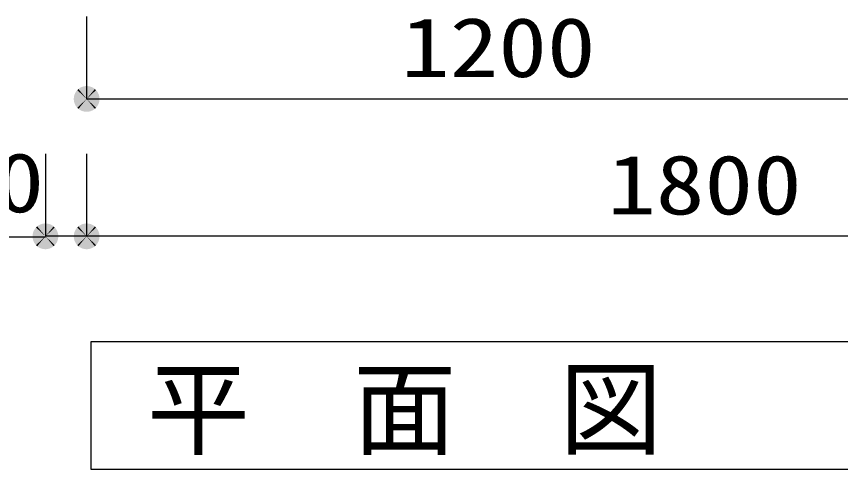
# Model space of a CAD drawing. Units: millimetres, scale not verified. Extents: x -8093 to 8093, y -5792 to 5792.
# Drawn here: x -6405 to -5206, y -942 to -282 of the extents above; entities that cross this region are included whole.
import ezdxf
from ezdxf.enums import TextEntityAlignment as Align

# ---------------------------------------------------------------- set-up
doc = ezdxf.new("R2010")
doc.units = ezdxf.units.MM
doc.header["$LTSCALE"] = 30
doc.layers.add('0-1_00クル-フ-0躯体', color=3, linetype='Continuous', lineweight=25)
doc.layers.add('0-4_00クル-フ-6寸法', color=132, linetype='Continuous', lineweight=25)
doc.styles.add('ＭＳ ゴシック', font='')
doc.styles.get('ＭＳ ゴシック').set_extended_font_data('MS Gothic')

msp = doc.modelspace()

# ---------------------------------------------------------------- linework, layer by layer
at = {"layer": '0-1_00クル-フ-0躯体'}
msp.add_lwpolyline([(-6296.46, -755.5), (-4267.13, -755.5), (-4267.13, -941.81), (-6296.46, -941.81)], close=True, dxfattribs=at)
at = {"layer": '0-4_00クル-フ-6寸法', "color": 4}
for p, q in [((-6302.91, -282.37), (-6302.91, -402.37)), ((-6302.91, -402.37), (-5102.91, -402.37)), ((-6362.91, -482.37), (-6362.91, -602.37)), ((-6302.91, -482.37), (-6302.91, -602.37)), ((-6302.91, -482.37), (-6302.91, -602.37)), ((-6362.91, -603.43), (-6475.84, -603.43)), ((-6302.91, -602.37), (-6362.91, -602.37)), ((-4502.91, -602.37), (-6302.91, -602.37))]:
    msp.add_line(p, q, dxfattribs=at)
at = {"layer": '0-4_00クル-フ-6寸法'}
for points in [[(-6302.91, -402.37), (-6306.42, -383.95), (-6304.08, -383.66)], [(-6302.91, -402.37), (-6304.08, -383.66), (-6301.73, -383.66)], [(-6302.91, -402.37), (-6301.73, -383.66), (-6299.39, -383.95)], [(-6302.91, -402.37), (-6321.07, -397.71), (-6320.34, -395.47)], [(-6302.91, -402.37), (-6320.34, -395.47), (-6319.34, -393.34)], [(-6302.91, -402.37), (-6319.34, -393.34), (-6318.08, -391.35)], [(-6302.91, -402.37), (-6318.08, -391.35), (-6316.58, -389.53)], [(-6302.91, -402.37), (-6316.58, -389.53), (-6314.86, -387.92)], [(-6302.91, -402.37), (-6314.86, -387.92), (-6312.95, -386.54)], [(-6302.91, -402.37), (-6312.95, -386.54), (-6310.89, -385.4)], [(-6302.91, -402.37), (-6310.89, -385.4), (-6308.7, -384.54)], [(-6302.91, -402.37), (-6308.7, -384.54), (-6306.42, -383.95)], [(-6302.91, -402.37), (-6299.39, -383.95), (-6297.11, -384.54)], [(-6302.91, -402.37), (-6297.11, -384.54), (-6294.92, -385.4)], [(-6302.91, -402.37), (-6294.92, -385.4), (-6292.86, -386.54)], [(-6302.91, -402.37), (-6292.86, -386.54), (-6290.96, -387.92)], [(-6302.91, -402.37), (-6290.96, -387.92), (-6289.24, -389.53)], [(-6302.91, -402.37), (-6289.24, -389.53), (-6287.74, -391.35)], [(-6302.91, -402.37), (-6287.74, -391.35), (-6286.48, -393.34)], [(-6302.91, -402.37), (-6286.48, -393.34), (-6285.47, -395.47)], [(-6302.91, -402.37), (-6285.47, -395.47), (-6284.75, -397.71)], [(-6302.91, -402.37), (-6321.66, -402.37), (-6321.51, -400.02)], [(-6302.91, -402.37), (-6321.51, -404.72), (-6321.66, -402.37)], [(-6302.91, -402.37), (-6321.51, -400.02), (-6321.07, -397.71)], [(-6302.91, -402.37), (-6321.07, -407.03), (-6321.51, -404.72)], [(-6302.91, -402.37), (-6320.34, -409.27), (-6321.07, -407.03)], [(-6302.91, -402.37), (-6319.34, -411.4), (-6320.34, -409.27)], [(-6302.91, -402.37), (-6318.08, -413.39), (-6319.34, -411.4)], [(-6302.91, -402.37), (-6316.58, -415.2), (-6318.08, -413.39)], [(-6302.91, -402.37), (-6314.86, -416.82), (-6316.58, -415.2)], [(-6302.91, -402.37), (-6312.95, -418.2), (-6314.86, -416.82)], [(-6302.91, -402.37), (-6310.89, -419.33), (-6312.95, -418.2)], [(-6302.91, -402.37), (-6308.7, -420.2), (-6310.89, -419.33)], [(-6302.91, -402.37), (-6306.42, -420.79), (-6308.7, -420.2)], [(-6302.91, -402.37), (-6304.08, -421.08), (-6306.42, -420.79)], [(-6302.91, -402.37), (-6301.73, -421.08), (-6304.08, -421.08)], [(-6302.91, -402.37), (-6284.75, -397.71), (-6284.31, -400.02)], [(-6302.91, -402.37), (-6284.31, -400.02), (-6284.16, -402.37)], [(-6302.91, -402.37), (-6299.39, -420.79), (-6301.73, -421.08)], [(-6302.91, -402.37), (-6297.11, -420.2), (-6299.39, -420.79)], [(-6302.91, -402.37), (-6294.92, -419.33), (-6297.11, -420.2)], [(-6302.91, -402.37), (-6292.86, -418.2), (-6294.92, -419.33)], [(-6302.91, -402.37), (-6290.96, -416.82), (-6292.86, -418.2)], [(-6302.91, -402.37), (-6289.24, -415.2), (-6290.96, -416.82)], [(-6302.91, -402.37), (-6287.74, -413.39), (-6289.24, -415.2)], [(-6302.91, -402.37), (-6286.48, -411.4), (-6287.74, -413.39)], [(-6302.91, -402.37), (-6285.47, -409.27), (-6286.48, -411.4)], [(-6302.91, -402.37), (-6284.75, -407.03), (-6285.47, -409.27)], [(-6302.91, -402.37), (-6284.31, -404.72), (-6284.75, -407.03)], [(-6302.91, -402.37), (-6284.16, -402.37), (-6284.31, -404.72)], [(-6362.91, -602.37), (-6374.86, -587.92), (-6372.95, -586.54)], [(-6362.91, -602.37), (-6372.95, -586.54), (-6370.89, -585.4)], [(-6362.91, -602.37), (-6370.89, -585.4), (-6368.7, -584.54)], [(-6362.91, -602.37), (-6368.7, -584.54), (-6366.42, -583.95)], [(-6362.91, -602.37), (-6366.42, -583.95), (-6364.08, -583.66)], [(-6362.91, -602.37), (-6364.08, -583.66), (-6361.73, -583.66)], [(-6362.91, -602.37), (-6361.73, -583.66), (-6359.39, -583.95)], [(-6362.91, -602.37), (-6359.39, -583.95), (-6357.11, -584.54)], [(-6362.91, -602.37), (-6357.11, -584.54), (-6354.92, -585.4)], [(-6362.91, -602.37), (-6354.92, -585.4), (-6352.86, -586.54)], [(-6362.91, -602.37), (-6352.86, -586.54), (-6350.96, -587.92)], [(-6302.91, -602.37), (-6314.86, -587.92), (-6312.95, -586.54)], [(-6302.91, -602.37), (-6314.86, -587.92), (-6312.95, -586.54)], [(-6302.91, -602.37), (-6312.95, -586.54), (-6310.89, -585.4)], [(-6302.91, -602.37), (-6312.95, -586.54), (-6310.89, -585.4)], [(-6302.91, -602.37), (-6310.89, -585.4), (-6308.7, -584.54)], [(-6302.91, -602.37), (-6310.89, -585.4), (-6308.7, -584.54)], [(-6302.91, -602.37), (-6308.7, -584.54), (-6306.42, -583.95)], [(-6302.91, -602.37), (-6308.7, -584.54), (-6306.42, -583.95)], [(-6302.91, -602.37), (-6306.42, -583.95), (-6304.08, -583.66)], [(-6302.91, -602.37), (-6306.42, -583.95), (-6304.08, -583.66)], [(-6302.91, -602.37), (-6304.08, -583.66), (-6301.73, -583.66)], [(-6302.91, -602.37), (-6304.08, -583.66), (-6301.73, -583.66)], [(-6302.91, -602.37), (-6301.73, -583.66), (-6299.39, -583.95)], [(-6302.91, -602.37), (-6301.73, -583.66), (-6299.39, -583.95)], [(-6302.91, -602.37), (-6299.39, -583.95), (-6297.11, -584.54)], [(-6302.91, -602.37), (-6299.39, -583.95), (-6297.11, -584.54)], [(-6302.91, -602.37), (-6297.11, -584.54), (-6294.92, -585.4)], [(-6302.91, -602.37), (-6297.11, -584.54), (-6294.92, -585.4)], [(-6302.91, -602.37), (-6294.92, -585.4), (-6292.86, -586.54)], [(-6302.91, -602.37), (-6294.92, -585.4), (-6292.86, -586.54)], [(-6302.91, -602.37), (-6292.86, -586.54), (-6290.96, -587.92)], [(-6302.91, -602.37), (-6292.86, -586.54), (-6290.96, -587.92)], [(-6362.91, -602.37), (-6381.51, -600.02), (-6381.07, -597.71)], [(-6362.91, -602.37), (-6381.07, -597.71), (-6380.34, -595.47)], [(-6362.91, -602.37), (-6380.34, -595.47), (-6379.34, -593.34)], [(-6362.91, -602.37), (-6379.34, -593.34), (-6378.08, -591.35)], [(-6362.91, -602.37), (-6378.08, -591.35), (-6376.58, -589.53)], [(-6362.91, -602.37), (-6376.58, -589.53), (-6374.86, -587.92)], [(-6362.91, -602.37), (-6350.96, -587.92), (-6349.24, -589.53)], [(-6362.91, -602.37), (-6349.24, -589.53), (-6347.74, -591.35)], [(-6362.91, -602.37), (-6347.74, -591.35), (-6346.48, -593.34)], [(-6362.91, -602.37), (-6346.48, -593.34), (-6345.47, -595.47)], [(-6362.91, -602.37), (-6345.47, -595.47), (-6344.75, -597.71)], [(-6362.91, -602.37), (-6344.75, -597.71), (-6344.31, -600.02)], [(-6302.91, -602.37), (-6321.51, -600.02), (-6321.07, -597.71)], [(-6302.91, -602.37), (-6321.51, -600.02), (-6321.07, -597.71)], [(-6302.91, -602.37), (-6321.07, -597.71), (-6320.34, -595.47)], [(-6302.91, -602.37), (-6321.07, -597.71), (-6320.34, -595.47)], [(-6302.91, -602.37), (-6320.34, -595.47), (-6319.34, -593.34)], [(-6302.91, -602.37), (-6320.34, -595.47), (-6319.34, -593.34)], [(-6302.91, -602.37), (-6319.34, -593.34), (-6318.08, -591.35)], [(-6302.91, -602.37), (-6319.34, -593.34), (-6318.08, -591.35)], [(-6302.91, -602.37), (-6318.08, -591.35), (-6316.58, -589.53)], [(-6302.91, -602.37), (-6318.08, -591.35), (-6316.58, -589.53)], [(-6302.91, -602.37), (-6316.58, -589.53), (-6314.86, -587.92)], [(-6302.91, -602.37), (-6316.58, -589.53), (-6314.86, -587.92)], [(-6302.91, -602.37), (-6290.96, -587.92), (-6289.24, -589.53)], [(-6302.91, -602.37), (-6290.96, -587.92), (-6289.24, -589.53)], [(-6302.91, -602.37), (-6289.24, -589.53), (-6287.74, -591.35)], [(-6302.91, -602.37), (-6289.24, -589.53), (-6287.74, -591.35)], [(-6302.91, -602.37), (-6287.74, -591.35), (-6286.48, -593.34)], [(-6302.91, -602.37), (-6287.74, -591.35), (-6286.48, -593.34)], [(-6302.91, -602.37), (-6286.48, -593.34), (-6285.47, -595.47)], [(-6302.91, -602.37), (-6286.48, -593.34), (-6285.47, -595.47)], [(-6302.91, -602.37), (-6285.47, -595.47), (-6284.75, -597.71)], [(-6302.91, -602.37), (-6285.47, -595.47), (-6284.75, -597.71)], [(-6302.91, -602.37), (-6284.75, -597.71), (-6284.31, -600.02)], [(-6302.91, -602.37), (-6284.75, -597.71), (-6284.31, -600.02)], [(-6362.91, -602.37), (-6381.66, -602.37), (-6381.51, -600.02)], [(-6362.91, -602.37), (-6381.51, -604.72), (-6381.66, -602.37)], [(-6362.91, -602.37), (-6381.07, -607.03), (-6381.51, -604.72)], [(-6362.91, -602.37), (-6380.34, -609.27), (-6381.07, -607.03)], [(-6362.91, -602.37), (-6379.34, -611.4), (-6380.34, -609.27)], [(-6362.91, -602.37), (-6378.08, -613.39), (-6379.34, -611.4)], [(-6362.91, -602.37), (-6376.58, -615.2), (-6378.08, -613.39)], [(-6362.91, -602.37), (-6374.86, -616.82), (-6376.58, -615.2)], [(-6362.91, -602.37), (-6372.95, -618.2), (-6374.86, -616.82)], [(-6362.91, -602.37), (-6370.89, -619.33), (-6372.95, -618.2)], [(-6362.91, -602.37), (-6368.7, -620.2), (-6370.89, -619.33)], [(-6362.91, -602.37), (-6366.42, -620.79), (-6368.7, -620.2)], [(-6362.91, -602.37), (-6364.08, -621.08), (-6366.42, -620.79)], [(-6362.91, -602.37), (-6361.73, -621.08), (-6364.08, -621.08)], [(-6362.91, -602.37), (-6344.31, -600.02), (-6344.16, -602.37)], [(-6362.91, -602.37), (-6359.39, -620.79), (-6361.73, -621.08)], [(-6362.91, -602.37), (-6357.11, -620.2), (-6359.39, -620.79)], [(-6362.91, -602.37), (-6354.92, -619.33), (-6357.11, -620.2)], [(-6362.91, -602.37), (-6352.86, -618.2), (-6354.92, -619.33)], [(-6362.91, -602.37), (-6350.96, -616.82), (-6352.86, -618.2)], [(-6362.91, -602.37), (-6349.24, -615.2), (-6350.96, -616.82)], [(-6362.91, -602.37), (-6347.74, -613.39), (-6349.24, -615.2)], [(-6362.91, -602.37), (-6346.48, -611.4), (-6347.74, -613.39)], [(-6362.91, -602.37), (-6345.47, -609.27), (-6346.48, -611.4)], [(-6362.91, -602.37), (-6344.75, -607.03), (-6345.47, -609.27)], [(-6362.91, -602.37), (-6344.31, -604.72), (-6344.75, -607.03)], [(-6362.91, -602.37), (-6344.16, -602.37), (-6344.31, -604.72)], [(-6302.91, -602.37), (-6321.66, -602.37), (-6321.51, -600.02)], [(-6302.91, -602.37), (-6321.66, -602.37), (-6321.51, -600.02)], [(-6302.91, -602.37), (-6321.51, -604.72), (-6321.66, -602.37)], [(-6302.91, -602.37), (-6321.51, -604.72), (-6321.66, -602.37)], [(-6302.91, -602.37), (-6321.07, -607.03), (-6321.51, -604.72)], [(-6302.91, -602.37), (-6321.07, -607.03), (-6321.51, -604.72)], [(-6302.91, -602.37), (-6320.34, -609.27), (-6321.07, -607.03)], [(-6302.91, -602.37), (-6320.34, -609.27), (-6321.07, -607.03)], [(-6302.91, -602.37), (-6319.34, -611.4), (-6320.34, -609.27)], [(-6302.91, -602.37), (-6319.34, -611.4), (-6320.34, -609.27)], [(-6302.91, -602.37), (-6318.08, -613.39), (-6319.34, -611.4)], [(-6302.91, -602.37), (-6318.08, -613.39), (-6319.34, -611.4)], [(-6302.91, -602.37), (-6316.58, -615.2), (-6318.08, -613.39)], [(-6302.91, -602.37), (-6316.58, -615.2), (-6318.08, -613.39)], [(-6302.91, -602.37), (-6314.86, -616.82), (-6316.58, -615.2)], [(-6302.91, -602.37), (-6314.86, -616.82), (-6316.58, -615.2)], [(-6302.91, -602.37), (-6312.95, -618.2), (-6314.86, -616.82)], [(-6302.91, -602.37), (-6312.95, -618.2), (-6314.86, -616.82)], [(-6302.91, -602.37), (-6310.89, -619.33), (-6312.95, -618.2)], [(-6302.91, -602.37), (-6310.89, -619.33), (-6312.95, -618.2)], [(-6302.91, -602.37), (-6308.7, -620.2), (-6310.89, -619.33)], [(-6302.91, -602.37), (-6308.7, -620.2), (-6310.89, -619.33)], [(-6302.91, -602.37), (-6306.42, -620.79), (-6308.7, -620.2)], [(-6302.91, -602.37), (-6306.42, -620.79), (-6308.7, -620.2)], [(-6302.91, -602.37), (-6304.08, -621.08), (-6306.42, -620.79)], [(-6302.91, -602.37), (-6304.08, -621.08), (-6306.42, -620.79)], [(-6302.91, -602.37), (-6301.73, -621.08), (-6304.08, -621.08)], [(-6302.91, -602.37), (-6301.73, -621.08), (-6304.08, -621.08)], [(-6302.91, -602.37), (-6284.31, -600.02), (-6284.16, -602.37)], [(-6302.91, -602.37), (-6284.31, -600.02), (-6284.16, -602.37)], [(-6302.91, -602.37), (-6299.39, -620.79), (-6301.73, -621.08)], [(-6302.91, -602.37), (-6297.11, -620.2), (-6299.39, -620.79)], [(-6302.91, -602.37), (-6294.92, -619.33), (-6297.11, -620.2)], [(-6302.91, -602.37), (-6292.86, -618.2), (-6294.92, -619.33)], [(-6302.91, -602.37), (-6290.96, -616.82), (-6292.86, -618.2)], [(-6302.91, -602.37), (-6289.24, -615.2), (-6290.96, -616.82)], [(-6302.91, -602.37), (-6287.74, -613.39), (-6289.24, -615.2)], [(-6302.91, -602.37), (-6286.48, -611.4), (-6287.74, -613.39)], [(-6302.91, -602.37), (-6285.47, -609.27), (-6286.48, -611.4)], [(-6302.91, -602.37), (-6284.75, -607.03), (-6285.47, -609.27)], [(-6302.91, -602.37), (-6284.31, -604.72), (-6284.75, -607.03)], [(-6302.91, -602.37), (-6284.16, -602.37), (-6284.31, -604.72)], [(-6302.91, -602.37), (-6299.39, -620.79), (-6301.73, -621.08)], [(-6302.91, -602.37), (-6297.11, -620.2), (-6299.39, -620.79)], [(-6302.91, -602.37), (-6294.92, -619.33), (-6297.11, -620.2)], [(-6302.91, -602.37), (-6292.86, -618.2), (-6294.92, -619.33)], [(-6302.91, -602.37), (-6290.96, -616.82), (-6292.86, -618.2)], [(-6302.91, -602.37), (-6289.24, -615.2), (-6290.96, -616.82)], [(-6302.91, -602.37), (-6287.74, -613.39), (-6289.24, -615.2)], [(-6302.91, -602.37), (-6286.48, -611.4), (-6287.74, -613.39)], [(-6302.91, -602.37), (-6285.47, -609.27), (-6286.48, -611.4)], [(-6302.91, -602.37), (-6284.75, -607.03), (-6285.47, -609.27)], [(-6302.91, -602.37), (-6284.31, -604.72), (-6284.75, -607.03)], [(-6302.91, -602.37), (-6284.16, -602.37), (-6284.31, -604.72)]]:
    msp.add_solid(points, dxfattribs=at)

# ---------------------------------------------------------------- texts
at = {"layer": '0-1_00クル-フ-0躯体', "color": 4, "style": 'ＭＳ ゴシック'}
msp.add_text('平\u3000面\u3000図', height=110, dxfattribs=at).set_placement((-6215.21, -941.78), align=Align.BOTTOM_LEFT)
at = {"layer": '0-4_00クル-フ-6寸法', "color": 3, "style": 'ＭＳ ゴシック', "width": 1.2}
for s, p in [('1200', (-5845.19, -396.52)), ('60', (-6506.31, -593.39)), ('1800', (-5545.19, -596.52))]:
    msp.add_text(s, height=86.66, dxfattribs=at).set_placement(p, align=Align.BOTTOM_LEFT)

doc.saveas('drawing.dxf')
